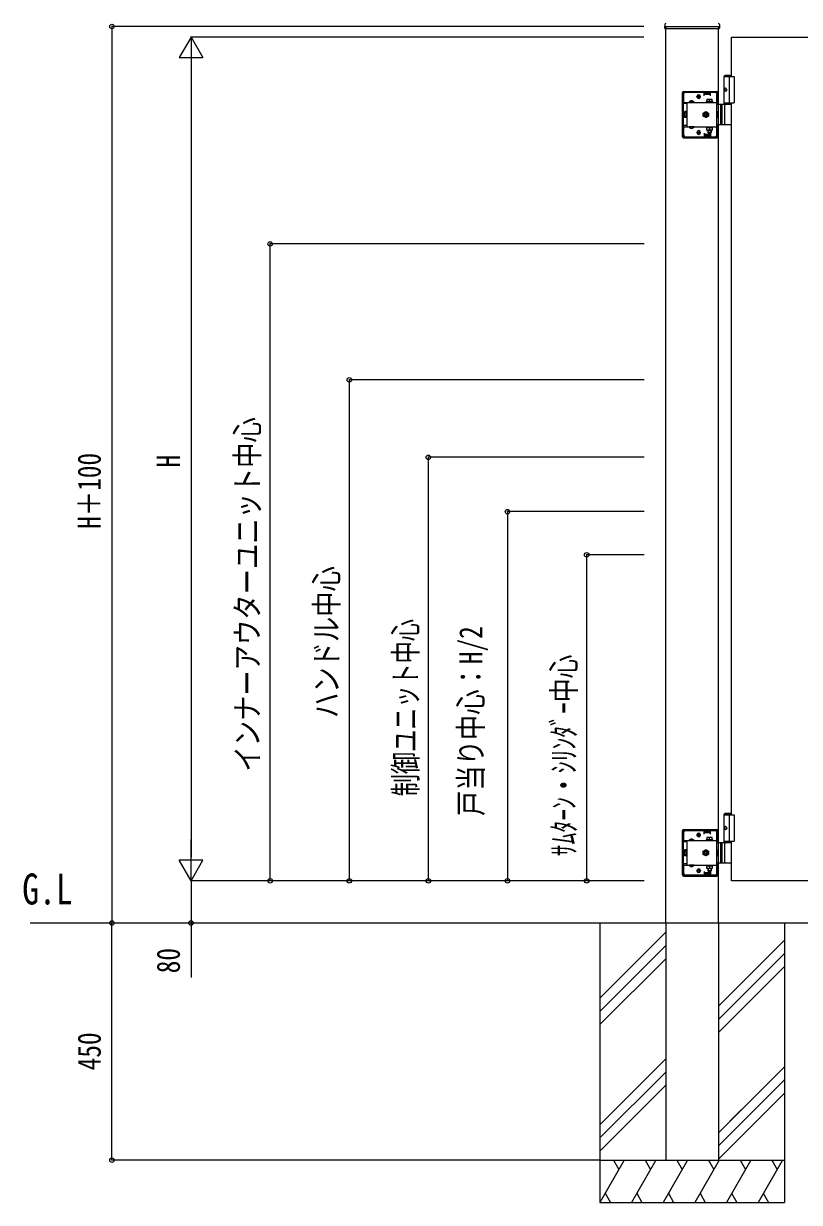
# Model space of a CAD drawing. Units: millimetres, scale not verified. Extents: x -4205 to 4205, y -2970 to 2970.
# Drawn here: x -1250 to 221, y -505 to 1731 of the extents above; entities that cross this region are included whole.
import ezdxf
from ezdxf.enums import TextEntityAlignment as Align

# ---------------------------------------------------------------- set-up
doc = ezdxf.new("R2010")
doc.units = ezdxf.units.MM
doc.header["$LTSCALE"] = 12
for name, color, linetype in [('0-2_USER1', 3, 'Continuous'), ('0-4_YKK_A1', 4, 'Continuous'), ('0-5_YKK_D', 6, 'Continuous')]:
    doc.layers.add(name, color=color, linetype=linetype)
doc.styles.add('ＭＳ ゴシック', font='')
doc.styles.get('ＭＳ ゴシック').set_extended_font_data('MS Gothic')

msp = doc.modelspace()

# ---------------------------------------------------------------- linework, layer by layer
at = {"layer": '0-4_YKK_A1'}
for p, q in [((-34.23, 1729.1), (-34.58, 1722.44)), ((-34.08, 1721.92), (69.12, 1721.92)), ((-32.48, 1725.42), (-32.48, 1721.92)), ((-32.48, 25.42), (-32.48, 1721.92)), ((67.52, 25.42), (67.52, 1721.92)), ((69.27, 1729.1), (69.62, 1722.44)), ((92.52, 1630.42), (92.52, 1705.42)), ((80.02, 1633.42), (78.02, 1631.42)), ((80.02, 1633.42), (92.52, 1633.42)), ((78.02, 1577.42), (78.02, 1631.42)), ((78.02, 1631.42), (92.52, 1631.42)), ((87.52, 1630.42), (87.52, 1580.42)), ((-0.48, 1516.42), (-0.48, 1600.42)), ((1.02, 1516.42), (1.02, 1600.42)), ((1.52, 1602.42), (64.52, 1602.42)), ((1.52, 1600.92), (64.52, 1600.92)), ((1.52, 1597.42), (1.52, 1579.12)), ((40.52, 1600.42), (4.52, 1600.42)), ((26.02, 1592.42), (34.02, 1592.42)), ((26.77, 1592.17), (26.77, 1592.67)), ((30.02, 1588.42), (30.02, 1596.42)), ((33.27, 1592.17), (33.27, 1592.67)), ((40.52, 1593.92), (40.52, 1600.42)), ((52.52, 1599.42), (40.52, 1599.42)), ((52.52, 1596.42), (40.52, 1596.42)), ((41.52, 1597.92), (41.52, 1600.92)), ((41.52, 1597.92), (51.52, 1597.92)), ((51.52, 1597.92), (51.52, 1600.92)), ((52.52, 1593.92), (52.52, 1600.42)), ((61.52, 1600.42), (52.52, 1600.42)), ((56.02, 1600.92), (56.02, 1602.42)), ((64.02, 1600.92), (64.02, 1602.42)), ((64.52, 1519.42), (64.52, 1597.42)), ((65.02, 1577.42), (65.02, 1600.42)), ((66.52, 1577.42), (66.52, 1600.42)), ((79.32, 1607.52), (78.72, 1607.52)), ((79.32, 1603.32), (78.72, 1603.32)), ((80.33, 1605.84), (79.74, 1605.84)), ((80.33, 1605), (79.74, 1605)), ((1.52, 1581.62), (64.52, 1581.62)), ((7.52, 1579.12), (1.52, 1579.12)), ((7.52, 1579.12), (7.52, 1581.62)), ((7.52, 1579.12), (7.52, 1537.72)), ((11.77, 1582.12), (11.77, 1581.62)), ((21.27, 1582.12), (11.77, 1582.12)), ((21.27, 1581.62), (11.77, 1581.62)), ((14.17, 1584.12), (15.37, 1581.64)), ((15.37, 1581.64), (16.52, 1581.04)), ((17.66, 1581.64), (16.52, 1581.04)), ((18.87, 1584.12), (17.66, 1581.64)), ((21.27, 1582.12), (21.27, 1581.62)), ((44.27, 1583.22), (44.27, 1581.62)), ((56.77, 1583.22), (44.27, 1583.22)), ((44.27, 1581.62), (56.77, 1581.62)), ((45.52, 1587.22), (45.52, 1583.22)), ((55.52, 1587.22), (45.52, 1587.22)), ((45.52, 1583.22), (55.52, 1583.22)), ((50.52, 1583.22), (50.52, 1586.78)), ((55.52, 1583.22), (55.52, 1587.22)), ((56.77, 1581.62), (56.77, 1583.22)), ((67.52, 1577.42), (64.52, 1577.42)), ((65.02, 1579.12), (66.52, 1579.12)), ((92.52, 1577.42), (67.52, 1577.42)), ((71.52, 1577.42), (71.52, 1539.42)), ((74.02, 1577.42), (74.02, 1539.42)), ((78.02, 1580.42), (97.52, 1580.42)), ((79.71, 1540.92), (79.71, 1575.92)), ((92.52, 230.42), (92.52, 1580.42)), ((3.22, 1563.42), (3.67, 1564.19)), ((3.22, 1563.42), (3.22, 1553.42)), ((3.22, 1553.42), (3.67, 1552.64)), ((7.22, 1564.19), (3.67, 1564.19)), ((7.22, 1561.3), (3.67, 1561.3)), ((7.22, 1555.53), (3.67, 1555.53)), ((7.22, 1552.64), (3.67, 1552.64)), ((7.22, 1552.64), (7.22, 1564.19)), ((7.22, 1562.32), (7.52, 1562.32)), ((7.22, 1554.52), (7.22, 1562.32)), ((7.22, 1554.52), (7.52, 1554.52)), ((38.52, 1561.3), (43.52, 1564.19)), ((38.52, 1555.53), (38.52, 1561.3)), ((43.52, 1552.64), (38.52, 1555.53)), ((40.37, 1559.02), (41.61, 1559.02)), ((40.37, 1557.82), (40.37, 1559.02)), ((41.61, 1557.82), (40.37, 1557.82)), ((42.92, 1560.33), (42.92, 1561.57)), ((42.92, 1561.57), (44.12, 1561.57)), ((43.52, 1564.19), (48.52, 1561.3)), ((48.52, 1555.53), (43.52, 1552.64)), ((44.12, 1561.57), (44.12, 1560.33)), ((44.12, 1556.5), (44.12, 1555.27)), ((46.67, 1557.82), (45.43, 1557.82)), ((48.52, 1561.3), (48.52, 1555.53)), ((7.52, 1537.72), (1.52, 1537.72)), ((1.52, 1537.72), (1.52, 1519.42)), ((1.52, 1535.22), (64.52, 1535.22)), ((7.52, 1537.72), (7.52, 1535.22)), ((21.27, 1535.22), (11.77, 1535.22)), ((11.77, 1534.71), (11.77, 1535.22)), ((21.27, 1534.71), (11.77, 1534.71)), ((14.17, 1532.72), (15.37, 1535.19)), ((15.37, 1535.19), (16.52, 1535.79)), ((17.66, 1535.19), (16.52, 1535.79)), ((18.87, 1532.72), (17.66, 1535.19)), ((21.27, 1534.71), (21.27, 1535.22)), ((26.02, 1524.42), (34.02, 1524.42)), ((26.77, 1524.67), (26.77, 1524.17)), ((30.02, 1528.42), (30.02, 1520.42)), ((33.27, 1524.67), (33.27, 1524.17)), ((40.52, 1522.92), (40.52, 1516.42)), ((52.52, 1520.42), (40.52, 1520.42)), ((44.27, 1535.22), (56.77, 1535.22)), ((44.27, 1533.62), (44.27, 1535.22)), ((56.77, 1533.62), (44.27, 1533.62)), ((45.52, 1528.62), (45.52, 1533.62)), ((45.52, 1533.62), (55.52, 1533.62)), ((55.52, 1528.62), (45.52, 1528.62)), ((47.32, 1535.22), (47.32, 1533.62)), ((47.52, 1528.62), (47.52, 1524.22)), ((47.52, 1524.22), (48.52, 1523.22)), ((53.52, 1524.22), (47.52, 1524.22)), ((48.06, 1528.62), (48.06, 1523.68)), ((52.52, 1523.22), (48.52, 1523.22)), ((50.52, 1533.62), (50.52, 1529.05)), ((53.52, 1524.22), (52.52, 1523.22)), ((52.52, 1522.92), (52.52, 1516.42)), ((52.98, 1528.62), (52.98, 1523.68)), ((53.52, 1528.62), (53.52, 1524.22)), ((53.72, 1535.22), (53.72, 1533.62)), ((55.52, 1533.62), (55.52, 1528.62)), ((56.77, 1535.22), (56.77, 1533.62)), ((64.52, 1539.42), (67.52, 1539.42)), ((65.02, 1516.42), (65.02, 1539.42)), ((65.02, 1537.72), (66.52, 1537.72)), ((66.52, 1516.42), (66.52, 1539.42)), ((67.52, 1539.42), (92.52, 1539.42)), ((1.52, 1515.92), (64.52, 1515.92)), ((1.52, 1514.42), (64.52, 1514.42)), ((4.52, 1516.42), (40.52, 1516.42)), ((52.52, 1517.42), (40.52, 1517.42)), ((41.52, 1518.92), (41.52, 1515.92)), ((41.52, 1518.92), (51.52, 1518.92)), ((51.52, 1518.92), (51.52, 1515.92)), ((52.52, 1516.42), (61.52, 1516.42)), ((56.02, 1514.42), (56.02, 1515.92)), ((64.02, 1514.42), (64.02, 1515.92)), ((80.02, 233.42), (78.02, 231.42)), ((78.02, 177.42), (78.02, 231.42)), ((78.02, 231.42), (92.52, 231.42)), ((80.02, 233.42), (92.52, 233.42)), ((87.52, 230.42), (87.52, 180.42)), ((1.52, 202.42), (64.52, 202.42)), ((56.02, 200.92), (56.02, 202.42)), ((64.02, 200.92), (64.02, 202.42)), ((79.32, 207.52), (78.72, 207.52)), ((79.32, 203.32), (78.72, 203.32)), ((80.33, 205.84), (79.74, 205.84)), ((80.33, 205), (79.74, 205)), ((-0.48, 116.42), (-0.48, 200.42)), ((1.02, 116.42), (1.02, 200.42)), ((1.52, 200.92), (64.52, 200.92)), ((1.52, 197.42), (1.52, 179.12)), ((1.52, 181.62), (64.52, 181.62)), ((7.52, 179.12), (1.52, 179.12)), ((40.52, 200.42), (4.52, 200.42)), ((7.52, 179.12), (7.52, 181.62)), ((7.52, 179.12), (7.52, 137.72)), ((11.77, 182.12), (11.77, 181.62)), ((21.27, 182.12), (11.77, 182.12)), ((21.27, 181.62), (11.77, 181.62)), ((14.17, 184.12), (15.37, 181.64)), ((15.37, 181.64), (16.52, 181.04)), ((17.66, 181.64), (16.52, 181.04)), ((18.87, 184.12), (17.66, 181.64)), ((21.27, 182.12), (21.27, 181.62)), ((26.02, 192.42), (34.02, 192.42)), ((26.77, 192.17), (26.77, 192.67)), ((30.02, 188.42), (30.02, 196.42)), ((33.27, 192.17), (33.27, 192.67)), ((40.52, 193.92), (40.52, 200.42)), ((52.52, 199.42), (40.52, 199.42)), ((52.52, 196.42), (40.52, 196.42)), ((41.52, 197.92), (41.52, 200.92)), ((41.52, 197.92), (51.52, 197.92)), ((44.27, 183.22), (44.27, 181.62)), ((56.77, 183.22), (44.27, 183.22)), ((44.27, 181.62), (56.77, 181.62)), ((45.52, 187.22), (45.52, 183.22)), ((55.52, 187.22), (45.52, 187.22)), ((45.52, 183.22), (55.52, 183.22)), ((50.52, 183.22), (50.52, 186.78)), ((51.52, 197.92), (51.52, 200.92)), ((52.52, 193.92), (52.52, 200.42)), ((61.52, 200.42), (52.52, 200.42)), ((55.52, 183.22), (55.52, 187.22)), ((56.77, 181.62), (56.77, 183.22)), ((64.52, 119.42), (64.52, 197.42)), ((65.02, 177.42), (65.02, 200.42)), ((65.02, 179.12), (66.52, 179.12)), ((66.52, 177.42), (66.52, 200.42)), ((78.02, 180.42), (97.52, 180.42)), ((3.22, 163.42), (3.67, 164.19)), ((3.22, 163.42), (3.22, 153.42)), ((7.22, 164.19), (3.67, 164.19)), ((7.22, 161.3), (3.67, 161.3)), ((7.22, 152.64), (7.22, 164.19)), ((7.22, 162.32), (7.52, 162.32)), ((7.22, 154.52), (7.22, 162.32)), ((38.52, 161.3), (43.52, 164.19)), ((38.52, 155.53), (38.52, 161.3)), ((40.37, 159.02), (41.61, 159.02)), ((40.37, 157.82), (40.37, 159.02)), ((41.61, 157.82), (40.37, 157.82)), ((42.92, 160.33), (42.92, 161.57)), ((42.92, 161.57), (44.12, 161.57)), ((43.52, 164.19), (48.52, 161.3)), ((44.12, 161.57), (44.12, 160.33)), ((44.12, 156.5), (44.12, 155.27)), ((46.67, 157.82), (45.43, 157.82)), ((48.52, 161.3), (48.52, 155.53)), ((67.52, 177.42), (64.52, 177.42)), ((92.52, 177.42), (67.52, 177.42)), ((71.52, 177.42), (71.52, 139.42)), ((74.02, 177.42), (74.02, 139.42)), ((79.71, 140.92), (79.71, 175.92)), ((7.52, 137.72), (1.52, 137.72)), ((1.52, 137.72), (1.52, 119.42)), ((1.52, 135.22), (64.52, 135.22)), ((3.22, 153.42), (3.67, 152.64)), ((7.22, 155.53), (3.67, 155.53)), ((7.22, 152.64), (3.67, 152.64)), ((7.22, 154.52), (7.52, 154.52)), ((7.52, 137.72), (7.52, 135.22)), ((21.27, 135.22), (11.77, 135.22)), ((11.77, 134.71), (11.77, 135.22)), ((21.27, 134.71), (11.77, 134.71)), ((14.17, 132.72), (15.37, 135.19)), ((15.37, 135.19), (16.52, 135.79)), ((17.66, 135.19), (16.52, 135.79)), ((18.87, 132.72), (17.66, 135.19)), ((21.27, 134.71), (21.27, 135.22)), ((43.52, 152.64), (38.52, 155.53)), ((48.52, 155.53), (43.52, 152.64)), ((44.27, 135.22), (56.77, 135.22)), ((44.27, 133.62), (44.27, 135.22)), ((47.32, 135.22), (47.32, 133.62)), ((53.72, 135.22), (53.72, 133.62)), ((56.77, 135.22), (56.77, 133.62)), ((64.52, 139.42), (67.52, 139.42)), ((65.02, 116.42), (65.02, 139.42)), ((65.02, 137.72), (66.52, 137.72)), ((66.52, 116.42), (66.52, 139.42)), ((67.52, 139.42), (92.52, 139.42)), ((1.52, 115.92), (64.52, 115.92)), ((1.52, 114.42), (64.52, 114.42)), ((4.52, 116.42), (40.52, 116.42)), ((26.02, 124.42), (34.02, 124.42)), ((26.77, 124.67), (26.77, 124.17)), ((30.02, 128.42), (30.02, 120.42)), ((33.27, 124.67), (33.27, 124.17)), ((40.52, 122.92), (40.52, 116.42)), ((52.52, 120.42), (40.52, 120.42)), ((52.52, 117.42), (40.52, 117.42)), ((41.52, 118.92), (41.52, 115.92)), ((41.52, 118.92), (51.52, 118.92)), ((56.77, 133.62), (44.27, 133.62)), ((45.52, 128.62), (45.52, 133.62)), ((45.52, 133.62), (55.52, 133.62)), ((55.52, 128.62), (45.52, 128.62)), ((47.52, 128.62), (47.52, 124.22)), ((47.52, 124.22), (48.52, 123.22)), ((53.52, 124.22), (47.52, 124.22)), ((48.06, 128.62), (48.06, 123.68)), ((52.52, 123.22), (48.52, 123.22)), ((50.52, 133.62), (50.52, 129.05)), ((51.52, 118.92), (51.52, 115.92)), ((53.52, 124.22), (52.52, 123.22)), ((52.52, 122.92), (52.52, 116.42)), ((52.52, 116.42), (61.52, 116.42)), ((52.98, 128.62), (52.98, 123.68)), ((53.52, 128.62), (53.52, 124.22)), ((55.52, 133.62), (55.52, 128.62)), ((56.02, 114.42), (56.02, 115.92)), ((64.02, 114.42), (64.02, 115.92)), ((-1237.55, 25.42), (1598.52, 25.42)), ((-157.48, 25.42), (-157.48, -504.58)), ((-32.48, 25.42), (-32.48, -424.58)), ((67.52, 25.42), (67.52, -424.58)), ((192.52, 25.42), (192.52, -504.58)), ((-32.48, 7.62), (-157.48, -117.38)), ((-32.48, -17.38), (-157.48, -142.38)), ((192.52, -7.38), (67.52, -132.38)), ((-32.48, -42.38), (-157.48, -167.38)), ((192.52, -32.38), (67.52, -157.38)), ((192.52, -57.38), (67.52, -182.38)), ((-32.48, -232.38), (-157.48, -357.38)), ((-32.48, -257.38), (-157.48, -382.38)), ((192.52, -247.38), (67.52, -372.38)), ((-32.48, -282.38), (-157.48, -407.38)), ((192.52, -272.38), (67.52, -397.38)), ((192.52, -297.38), (67.52, -422.38)), ((-79.19, -329.08), (-157.48, -407.38)), ((110.81, -329.08), (67.52, -372.38)), ((-157.48, -424.58), (192.52, -424.58)), ((-111.29, -424.58), (-157.48, -504.58)), ((-131.29, -424.58), (-121.29, -441.91)), ((-51.29, -424.58), (-97.48, -504.58)), ((-71.29, -424.58), (-61.29, -441.91)), ((8.71, -424.58), (-37.48, -504.58)), ((-32.48, -424.58), (67.52, -424.58)), ((-11.29, -424.58), (-1.29, -441.91)), ((68.71, -424.58), (22.52, -504.58)), ((48.71, -424.58), (58.71, -441.91)), ((128.71, -424.58), (82.52, -504.58)), ((108.71, -424.58), (118.71, -441.91)), ((188.71, -424.58), (142.52, -504.58)), ((168.71, -424.58), (178.71, -441.91)), ((-147.48, -487.26), (-137.48, -504.58)), ((-87.48, -487.26), (-77.48, -504.58)), ((-27.48, -487.26), (-17.48, -504.58)), ((32.52, -487.26), (42.52, -504.58)), ((92.52, -487.26), (102.52, -504.58)), ((152.52, -487.26), (162.52, -504.58)), ((-157.48, -504.58), (192.52, -504.58))]:
    msp.add_line(p, q, dxfattribs=at)
for points in [[(-32.48, 1725.42), (67.52, 1725.42), (67.52, 1721.92)], [(92.52, 1705.42), (492.52, 1705.42), (492.52, 105.42), (92.52, 105.42), (92.52, 180.42)], [(78.02, 1630.42), (97.52, 1630.42), (97.52, 1580.42)], [(78.61, 1606.68), (78.58, 1606.51), (78.54, 1606.35), (78.47, 1606.21), (78.39, 1606.08), (78.29, 1605.98), (78.23, 1605.93)], [(78.23, 1604.9), (78.29, 1604.85), (78.39, 1604.75), (78.47, 1604.62), (78.54, 1604.48), (78.58, 1604.32), (78.61, 1604.16)], [(79.74, 1605.84), (79.63, 1605.85), (79.52, 1605.9), (79.42, 1605.98), (79.33, 1606.08), (79.26, 1606.21), (79.22, 1606.35), (79.2, 1606.51), (79.2, 1606.68)], [(79.2, 1604.16), (79.2, 1604.32), (79.22, 1604.48), (79.26, 1604.62), (79.33, 1604.75), (79.42, 1604.85), (79.52, 1604.93), (79.63, 1604.98), (79.74, 1605)], [(44.12, 1555.27), (42.92, 1555.27), (42.92, 1556.5)], [(45.43, 1559.02), (46.67, 1559.02), (46.67, 1557.82)], [(64.52, 1553.32), (66.52, 1553.32), (66.52, 1563.52), (64.52, 1563.52)], [(78.02, 230.42), (97.52, 230.42), (97.52, 180.42)], [(78.61, 206.68), (78.58, 206.51), (78.54, 206.35), (78.47, 206.21), (78.39, 206.08), (78.29, 205.98), (78.23, 205.93)], [(78.23, 204.9), (78.29, 204.85), (78.39, 204.75), (78.47, 204.62), (78.54, 204.48), (78.58, 204.32), (78.61, 204.16)], [(79.74, 205.84), (79.63, 205.85), (79.52, 205.9), (79.42, 205.98), (79.33, 206.08), (79.26, 206.21), (79.22, 206.35), (79.2, 206.51), (79.2, 206.68)], [(79.2, 204.16), (79.2, 204.32), (79.22, 204.48), (79.26, 204.62), (79.33, 204.75), (79.42, 204.85), (79.52, 204.93), (79.63, 204.98), (79.74, 205)], [(44.12, 155.27), (42.92, 155.27), (42.92, 156.5)], [(45.43, 159.02), (46.67, 159.02), (46.67, 157.82)], [(64.52, 153.32), (66.52, 153.32), (66.52, 163.52), (64.52, 163.52)]]:
    msp.add_lwpolyline(points, dxfattribs=at)
for centre, radius, start, end in [((-34.08, 1722.42), 0.5, 177, 270), ((-32.23, 1729), 2, 99.0011, 177), ((67.27, 1729), 2, 3, 80.9989), ((69.12, 1722.42), 0.5, 270, 3), ((1.52, 1600.42), 2, 90, 180), ((1.52, 1600.42), 0.5, 90, 180), ((4.52, 1597.42), 3, 90, 180), ((30.02, 1592.67), 3.25, 0, 180), ((30.02, 1592.17), 3.25, 180, 0), ((61.52, 1597.42), 3, 0, 90), ((64.52, 1600.42), 2, 0, 90), ((64.52, 1600.42), 0.5, 0, 90), ((16.52, 1578.84), 5.77, 34.65097, 145.34903), ((48.02, 1579.78), 7.43, 70.34714, 109.65286), ((53.02, 1579.78), 7.43, 70.34714, 109.65286), ((81.21, 1575.92), 1.5, 90, 180), ((5.78, 1562.75), 2.56, 145.61575, 214.38425), ((12.77, 1558.42), 9.55, 162.41205, 197.58795), ((5.78, 1554.09), 2.56, 145.61575, 214.38425), ((43.52, 1558.42), 5, 103.11701, 349.84078), ((43.52, 1558.42), 4.3, 96.72822, 356.22957), ((41.61, 1560.33), 1.31, 270, 0), ((41.61, 1556.5), 1.31, 0, 90), ((43.52, 1558.42), 5, 349.84078, 103.11701), ((43.52, 1558.42), 4.3, 356.22957, 96.72822), ((45.43, 1560.33), 1.31, 180, 270), ((45.43, 1556.5), 1.31, 90, 180), ((16.52, 1537.99), 5.77, 214.65097, 325.34903), ((30.02, 1524.67), 3.25, 0, 180), ((30.02, 1524.17), 3.25, 180, 0), ((48.02, 1536.05), 7.43, 250.34714, 289.65286), ((53.02, 1536.05), 7.43, 250.34714, 289.65286), ((81.21, 1540.92), 1.5, 180, 270), ((1.52, 1516.42), 2, 180, 270), ((1.52, 1516.42), 0.5, 180, 270), ((4.52, 1519.42), 3, 180, 270), ((61.52, 1519.42), 3, 270, 0), ((64.52, 1516.42), 0.5, 270, 0), ((64.52, 1516.42), 2, 270, 0), ((1.52, 200.42), 2, 90, 180), ((64.52, 200.42), 2, 0, 90), ((1.52, 200.42), 0.5, 90, 180), ((4.52, 197.42), 3, 90, 180), ((16.52, 178.84), 5.77, 34.65097, 145.34903), ((30.02, 192.67), 3.25, 0, 180), ((30.02, 192.17), 3.25, 180, 0), ((48.02, 179.78), 7.43, 70.34714, 109.65286), ((53.02, 179.78), 7.43, 70.34714, 109.65286), ((61.52, 197.42), 3, 0, 90), ((64.52, 200.42), 0.5, 0, 90), ((5.78, 162.75), 2.56, 145.61575, 214.38425), ((12.77, 158.42), 9.55, 162.41205, 197.58795), ((43.52, 158.42), 5, 103.11701, 349.84078), ((43.52, 158.42), 4.3, 96.72822, 356.22957), ((41.61, 160.33), 1.31, 270, 0), ((41.61, 156.5), 1.31, 0, 90), ((43.52, 158.42), 5, 349.84078, 103.11701), ((43.52, 158.42), 4.3, 356.22957, 96.72822), ((45.43, 160.33), 1.31, 180, 270), ((45.43, 156.5), 1.31, 90, 180), ((81.21, 175.92), 1.5, 90, 180), ((5.78, 154.09), 2.56, 145.61575, 214.38425), ((16.52, 137.99), 5.77, 214.65097, 325.34903), ((81.21, 140.92), 1.5, 180, 270), ((1.52, 116.42), 2, 180, 270), ((1.52, 116.42), 0.5, 180, 270), ((4.52, 119.42), 3, 180, 270), ((30.02, 124.67), 3.25, 0, 180), ((30.02, 124.17), 3.25, 180, 0), ((48.02, 136.05), 7.43, 250.34714, 289.65286), ((53.02, 136.05), 7.43, 250.34714, 289.65286), ((61.52, 119.42), 3, 270, 0), ((64.52, 116.42), 0.5, 270, 0), ((64.52, 116.42), 2, 270, 0)]:
    msp.add_arc(centre, radius, start, end, dxfattribs=at)
for centre in [(80.68, 1605.42), (80.68, 205.42)]:
    msp.add_ellipse(centre, major_axis=(0, -3.5), ratio=0.707107, dxfattribs=at)
for centre, start_param, end_param in [((84.91, 1605.42), 1.3352921, 1.4303349), ((84.91, 1605.42), 1.7112577, 1.8063006), ((85.5, 1605.42), 1.3352921, 1.4303349), ((85.5, 1605.42), 1.7112577, 1.8063006), ((86.69, 1605.42), 1.5241127, 1.6174799), ((84.91, 205.42), 1.3352921, 1.4303349), ((84.91, 205.42), 1.7112577, 1.8063006), ((85.5, 205.42), 1.3352921, 1.4303349), ((85.5, 205.42), 1.7112577, 1.8063006), ((86.69, 205.42), 1.5241127, 1.6174799)]:
    msp.add_ellipse(centre, major_axis=(0, 9), ratio=0.707107, start_param=start_param, end_param=end_param, dxfattribs=at)
at = {"layer": '0-5_YKK_D'}
for p, q in [((-73.86, 1725.42), (-1083.48, 1725.42)), ((-1082.48, 1725.42), (-1082.48, 25.42)), ((-932.48, 1705.42), (-954.98, 1666.44)), ((-73.86, 1705.42), (-933.48, 1705.42)), ((-932.48, 1705.42), (-909.98, 1666.44)), ((-932.48, 1705.42), (-932.48, 1627.47)), ((-954.98, 1666.44), (-909.98, 1666.44)), ((-932.48, 1660.42), (-932.48, 150.42)), ((-73.48, 1313.12), (-783.48, 1313.12)), ((-782.48, 105.42), (-782.48, 1313.12)), ((-73.48, 1055.42), (-633.48, 1055.42)), ((-632.48, 1055.42), (-632.48, 105.42)), ((-73.48, 908.42), (-483.48, 908.42)), ((-482.48, 105.42), (-482.48, 908.42)), ((-73.48, 805.42), (-333.48, 805.42)), ((-332.48, 805.42), (-332.48, 105.42)), ((-73.48, 723.42), (-183.48, 723.42)), ((-182.48, 723.42), (-182.48, 105.42)), ((-932.48, 105.42), (-932.48, 183.36)), ((-932.48, 105.42), (-954.98, 144.39)), ((-909.98, 144.39), (-954.98, 144.39)), ((-932.48, 105.42), (-909.98, 144.39)), ((-73.86, 105.42), (-933.48, 105.42)), ((-73.86, 105.42), (-933.48, 105.42)), ((-73.48, 105.42), (-783.48, 105.42)), ((-73.48, 105.42), (-633.48, 105.42)), ((-73.48, 105.42), (-483.48, 105.42)), ((-73.48, 105.42), (-333.48, 105.42)), ((-73.48, 105.42), (-183.48, 105.42)), ((-1082.48, -424.58), (-1082.48, 25.42)), ((-158.48, -424.58), (-1083.48, -424.58))]:
    msp.add_line(p, q, dxfattribs=at)
msp.add_lwpolyline([(-932.48, 105.42), (-932.48, 25.42), (-932.48, -77.98)], dxfattribs=at)
for centre in [(-1082.48, 1725.42), (-782.48, 1313.12), (-632.48, 1055.42), (-482.48, 908.42), (-332.48, 805.42), (-182.48, 723.42), (-782.48, 105.42), (-632.48, 105.42), (-482.48, 105.42), (-332.48, 105.42), (-182.48, 105.42), (-1082.48, 25.42), (-1082.48, 25.42), (-932.48, 25.42), (-1082.48, -424.58)]:
    msp.add_circle(centre, 4.25, dxfattribs=at)

# ---------------------------------------------------------------- texts
at = {"layer": '0-2_USER1', "style": 'ＭＳ ゴシック', "width": 0.8}
msp.add_text('G.L', height=58.65, dxfattribs=at).set_placement((-1252.6, 42.89), align=Align.BOTTOM_LEFT)
at = {"layer": '0-5_YKK_D', "style": 'ＭＳ ゴシック'}
for s, width, p in [('インナーアウターユニット中心', 0.8, (-790.48, 312.47)), ('H＋100', 0.8, (-1090.48, 773.02)), ('H', 0.8, (-940.48, 889.42)), ('ハンドル中心', 0.8, (-640.48, 414.02)), ('制御ユニット中心', 0.7, (-490.48, 265.67)), ('戸当り中心：H/2', 0.8, (-366.87, 228.22)), ('ｻﾑﾀｰﾝ・ｼﾘﾝﾀﾞｰ中心', 0.75, (-190.48, 151.67)), ('80', 0.8, (-940.48, -69.98)), ('450', 0.8, (-1090.48, -253.98))]:
    msp.add_text(s, height=43.99, rotation=90, dxfattribs=dict(at, width=width)).set_placement(p, align=Align.BOTTOM_LEFT)

doc.saveas('drawing.dxf')
